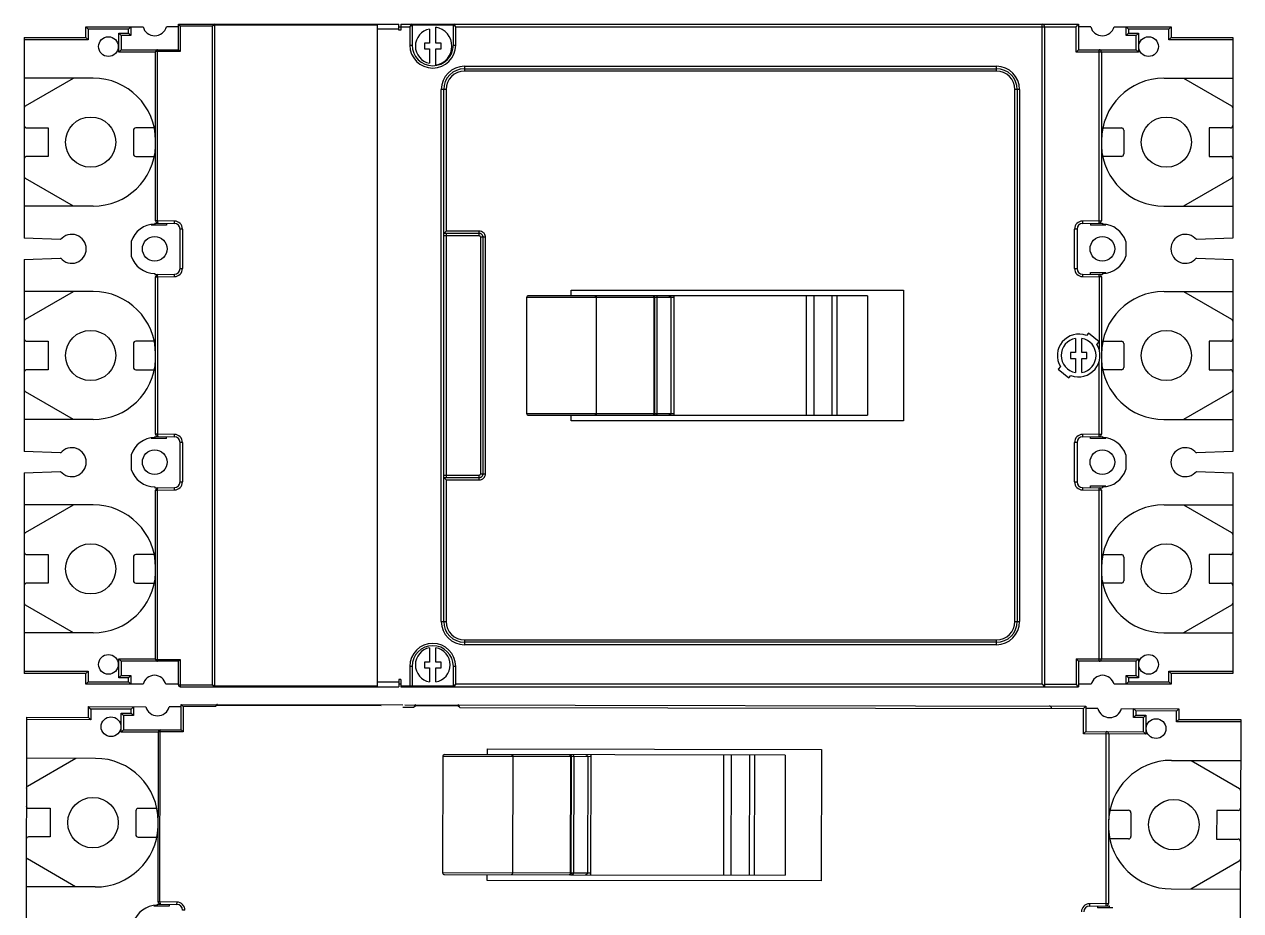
# Model space of a CAD drawing. Extents: x -4780 to 4154, y -1673 to 3208.
# Drawn here: x 3097.7 to 3276.1, y 2037.3 to 2167.3 of the extents above; entities that cross this region are included whole.
import ezdxf

# ---------------------------------------------------------------- set-up
doc = ezdxf.new("R2010")
doc.units = 0
doc.header["$MEASUREMENT"] = 0

msp = doc.modelspace()

# ---------------------------------------------------------------- linework, layer by layer
at = {"color": 7, "linetype": 'Continuous'}
for p, q in [((3106.775, 2165.368), (3106.775, 2166.932)), ((3106.775, 2166.932), (3115.14, 2166.932)), ((3107.123, 2166.584), (3106.775, 2166.932)), ((3113.031, 2166.584), (3113.378, 2166.932)), ((3113.378, 2166.932), (3113.378, 2165.646)), ((3120.329, 2166.932), (3118.567, 2166.932)), ((3120.329, 2163.561), (3120.329, 2167.279)), ((3120.329, 2167.279), (3152.648, 2167.279)), ((3120.329, 2167.279), (3120.607, 2167.001)), ((3120.607, 2167.001), (3120.607, 2163.283)), ((3125.333, 2167.001), (3120.607, 2167.001)), ((3125.333, 2070.459), (3125.333, 2167.001)), ((3125.611, 2167.279), (3125.611, 2070.181)), ((3149.492, 2167.14), (3125.611, 2167.14)), ((3149.492, 2167.266), (3149.492, 2070.223)), ((3152.648, 2166.445), (3152.648, 2167.279)), ((3152.648, 2166.932), (3154.247, 2166.932)), ((3152.926, 2167.279), (3252.318, 2167.279)), ((3152.926, 2167.279), (3152.926, 2166.445)), ((3154.456, 2167.279), (3154.247, 2166.932)), ((3154.595, 2167.14), (3154.247, 2166.932)), ((3154.247, 2166.932), (3154.247, 2164.23)), ((3160.641, 2167.14), (3154.595, 2167.14)), ((3154.595, 2167.14), (3154.595, 2164.23)), ((3158.07, 2164.499), (3158.07, 2166.86)), ((3160.641, 2164.23), (3160.641, 2167.14)), ((3160.989, 2166.932), (3160.78, 2167.279)), ((3160.989, 2166.932), (3251.971, 2166.932)), ((3160.989, 2164.23), (3160.989, 2166.932)), ((3246.967, 2070.528), (3246.967, 2167.279)), ((3247.314, 2166.932), (3247.314, 2070.181)), ((3251.971, 2166.932), (3252.318, 2167.279)), ((3251.971, 2163.213), (3251.971, 2166.932)), ((3252.318, 2167.279), (3252.318, 2163.561)), ((3254.08, 2166.932), (3252.318, 2166.932)), ((3257.508, 2166.932), (3265.872, 2166.932)), ((3259.269, 2166.932), (3259.617, 2166.584)), ((3259.269, 2165.646), (3259.269, 2166.932)), ((3265.524, 2166.584), (3265.872, 2166.932)), ((3265.872, 2166.932), (3265.872, 2165.368)), ((3097.74, 2165.368), (3097.74, 2135.933)), ((3097.74, 2165.368), (3106.775, 2165.368)), ((3107.123, 2165.02), (3097.74, 2165.02)), ((3107.123, 2165.02), (3106.775, 2165.368)), ((3107.123, 2166.584), (3107.123, 2165.02)), ((3113.031, 2166.584), (3107.123, 2166.584)), ((3111.571, 2163.213), (3111.571, 2165.993)), ((3111.571, 2165.993), (3113.031, 2165.993)), ((3111.571, 2165.993), (3111.919, 2165.646)), ((3111.919, 2165.646), (3111.919, 2163.561)), ((3113.378, 2165.646), (3111.919, 2165.646)), ((3113.031, 2165.993), (3113.031, 2166.584)), ((3113.031, 2165.993), (3113.378, 2165.646)), ((3152.648, 2166.584), (3149.492, 2166.584)), ((3152.926, 2166.445), (3152.648, 2166.445)), ((3157.166, 2166.593), (3157.166, 2164.499)), ((3259.617, 2165.993), (3259.269, 2165.646)), ((3260.729, 2165.646), (3259.269, 2165.646)), ((3265.524, 2166.584), (3259.617, 2166.584)), ((3259.617, 2166.584), (3259.617, 2165.993)), ((3259.617, 2165.993), (3261.076, 2165.993)), ((3261.076, 2165.993), (3260.729, 2165.646)), ((3260.729, 2163.561), (3260.729, 2165.646)), ((3261.076, 2165.993), (3261.076, 2163.213)), ((3265.524, 2165.02), (3265.524, 2166.584)), ((3265.524, 2165.02), (3265.872, 2165.368)), ((3274.908, 2165.02), (3265.524, 2165.02)), ((3265.872, 2165.368), (3274.908, 2165.368)), ((3274.908, 2165.368), (3274.908, 2135.933)), ((3111.571, 2163.213), (3111.919, 2163.561)), ((3116.992, 2163.213), (3111.571, 2163.213)), ((3111.919, 2163.561), (3120.329, 2163.561)), ((3116.992, 2138.484), (3116.992, 2163.283)), ((3120.607, 2163.283), (3116.992, 2163.283)), ((3117.27, 2138.485), (3117.27, 2163.561)), ((3120.607, 2163.283), (3120.329, 2163.561)), ((3154.247, 2164.23), (3154.595, 2164.23)), ((3157.166, 2164.499), (3156.402, 2164.499)), ((3156.402, 2164.499), (3156.402, 2163.665)), ((3156.402, 2163.665), (3157.166, 2163.665)), ((3157.166, 2163.665), (3157.166, 2161.571)), ((3158.834, 2164.499), (3158.07, 2164.499)), ((3158.07, 2163.665), (3158.834, 2163.665)), ((3158.07, 2161.303), (3158.07, 2163.665)), ((3158.834, 2163.665), (3158.834, 2164.499)), ((3160.641, 2164.23), (3160.989, 2164.23)), ((3251.971, 2163.213), (3252.318, 2163.561)), ((3261.076, 2163.213), (3251.971, 2163.213)), ((3252.318, 2163.561), (3260.729, 2163.561)), ((3255.307, 2138.484), (3255.307, 2163.561)), ((3255.655, 2163.213), (3255.655, 2138.484)), ((3261.076, 2163.213), (3260.729, 2163.561)), ((3162.278, 2161.122), (3240.256, 2161.122)), ((3162.278, 2161.122), (3162.278, 2160.427)), ((3162.278, 2160.774), (3240.256, 2160.774)), ((3240.256, 2160.427), (3162.278, 2160.427)), ((3240.256, 2160.427), (3240.256, 2161.122)), ((3107.818, 2159.39), (3097.74, 2159.39)), ((3097.913, 2155.32), (3104.963, 2159.39)), ((3264.83, 2159.39), (3274.908, 2159.39)), ((3267.684, 2159.39), (3274.734, 2155.32)), ((3159.57, 2157.719), (3158.875, 2157.719)), ((3158.875, 2079.741), (3158.875, 2157.719)), ((3159.223, 2100.906), (3159.223, 2157.719)), ((3159.57, 2157.719), (3159.57, 2136.967)), ((3243.659, 2157.719), (3242.964, 2157.719)), ((3242.964, 2079.741), (3242.964, 2157.719)), ((3243.311, 2157.719), (3243.311, 2079.741)), ((3243.659, 2157.719), (3243.659, 2079.741)), ((3098.087, 2152.092), (3101.215, 2152.092)), ((3101.215, 2152.092), (3101.215, 2147.922)), ((3113.726, 2151.745), (3113.726, 2148.27)), ((3116.78, 2152.092), (3114.073, 2152.092)), ((3255.867, 2152.092), (3258.574, 2152.092)), ((3258.921, 2151.745), (3258.921, 2148.27)), ((3274.56, 2152.092), (3271.432, 2152.092)), ((3271.432, 2152.092), (3271.432, 2147.922)), ((3101.215, 2147.922), (3098.087, 2147.922)), ((3114.073, 2147.922), (3116.763, 2147.922)), ((3258.574, 2147.922), (3255.884, 2147.922)), ((3271.432, 2147.922), (3274.56, 2147.922)), ((3104.963, 2140.624), (3097.913, 2144.694)), ((3274.734, 2144.694), (3267.684, 2140.624)), ((3107.818, 2140.624), (3097.74, 2140.624)), ((3264.829, 2140.624), (3274.908, 2140.624)), ((3119.758, 2138.442), (3117.27, 2138.485)), ((3119.752, 2138.094), (3119.758, 2138.442)), ((3255.307, 2138.484), (3252.889, 2138.442)), ((3252.889, 2138.442), (3252.895, 2138.094)), ((3255.307, 2138.484), (3255.655, 2138.484)), ((3255.313, 2138.136), (3255.307, 2138.484)), ((3118.591, 2137.844), (3116.355, 2137.844)), ((3116.853, 2138.145), (3116.853, 2137.973)), ((3116.853, 2138.145), (3119.752, 2138.094)), ((3118.591, 2138.114), (3118.591, 2137.844)), ((3120.572, 2131.477), (3120.572, 2137.26)), ((3120.919, 2137.26), (3120.572, 2137.26)), ((3120.919, 2137.26), (3120.919, 2131.477)), ((3159.57, 2136.967), (3159.223, 2136.62)), ((3164.445, 2136.62), (3159.223, 2136.62)), ((3164.446, 2136.967), (3159.57, 2136.967)), ((3159.57, 2136.62), (3159.57, 2100.84)), ((3164.446, 2136.272), (3164.446, 2136.967)), ((3252.075, 2137.26), (3251.728, 2137.26)), ((3251.728, 2131.477), (3251.728, 2137.26)), ((3252.075, 2137.26), (3252.075, 2131.477)), ((3252.895, 2138.094), (3255.794, 2138.145)), ((3254.056, 2138.114), (3254.056, 2137.844)), ((3256.292, 2137.844), (3254.056, 2137.844)), ((3255.794, 2138.145), (3255.794, 2137.973)), ((3103.052, 2135.714), (3097.74, 2135.933)), ((3113.413, 2135.443), (3113.413, 2133.294)), ((3164.446, 2136.272), (3159.223, 2136.272)), ((3164.651, 2101.395), (3164.651, 2136.06)), ((3165.346, 2136.06), (3164.651, 2136.06)), ((3164.998, 2101.396), (3164.998, 2136.062)), ((3165.346, 2101.395), (3165.346, 2136.06)), ((3259.234, 2135.443), (3259.234, 2133.294)), ((3274.908, 2135.933), (3269.596, 2135.714)), ((3097.74, 2132.804), (3103.052, 2133.023)), ((3269.596, 2133.023), (3274.908, 2132.804)), ((3097.74, 2132.804), (3097.74, 2104.655)), ((3120.572, 2131.477), (3120.919, 2131.477)), ((3251.728, 2131.477), (3252.075, 2131.477)), ((3274.908, 2132.804), (3274.908, 2104.655)), ((3116.853, 2130.764), (3116.853, 2130.592)), ((3116.853, 2130.592), (3119.752, 2130.643)), ((3116.992, 2107.207), (3116.992, 2130.253)), ((3117.27, 2130.252), (3119.758, 2130.295)), ((3117.27, 2130.252), (3117.27, 2107.208)), ((3119.758, 2130.295), (3119.752, 2130.643)), ((3252.895, 2130.643), (3252.889, 2130.295)), ((3252.889, 2130.295), (3255.307, 2130.253)), ((3252.895, 2130.643), (3255.794, 2130.592)), ((3254.056, 2130.893), (3256.292, 2130.893)), ((3254.056, 2130.623), (3254.056, 2130.893)), ((3255.307, 2130.253), (3255.313, 2130.601)), ((3255.655, 2130.253), (3255.307, 2130.253)), ((3255.307, 2130.253), (3255.307, 2119.652)), ((3255.655, 2130.253), (3255.655, 2107.207)), ((3255.794, 2130.764), (3255.794, 2130.592)), ((3107.818, 2128.113), (3097.74, 2128.113)), ((3097.913, 2124.043), (3104.963, 2128.113)), ((3177.914, 2128.322), (3226.632, 2128.322)), ((3177.914, 2127.488), (3177.914, 2128.322)), ((3226.632, 2128.322), (3226.632, 2109.138)), ((3264.83, 2128.113), (3274.908, 2128.113)), ((3267.684, 2128.113), (3274.734, 2124.043)), ((3171.383, 2127.21), (3171.383, 2110.25)), ((3190.064, 2127.21), (3171.383, 2127.21)), ((3221.369, 2127.488), (3171.661, 2127.488)), ((3181.636, 2110.25), (3181.636, 2127.21)), ((3189.972, 2127.424), (3189.972, 2127.483)), ((3190.064, 2110.25), (3190.064, 2127.21)), ((3193.038, 2127.21), (3190.158, 2127.21)), ((3190.158, 2110.25), (3190.158, 2127.21)), ((3190.537, 2110.25), (3190.537, 2127.21)), ((3192.547, 2127.21), (3192.547, 2110.25)), ((3193.038, 2110.25), (3193.038, 2127.21)), ((3212.358, 2127.488), (3212.358, 2109.972)), ((3213.52, 2109.972), (3213.52, 2127.488)), ((3216.14, 2127.488), (3216.14, 2109.972)), ((3216.904, 2109.972), (3216.904, 2127.488)), ((3221.369, 2127.488), (3221.369, 2109.972)), ((3098.087, 2120.815), (3101.215, 2120.815)), ((3101.215, 2120.815), (3101.215, 2116.645)), ((3113.726, 2120.468), (3113.726, 2116.992)), ((3116.78, 2120.815), (3114.073, 2120.815)), ((3251.867, 2121.241), (3251.867, 2119.147)), ((3252.77, 2119.147), (3252.77, 2121.241)), ((3253.758, 2122.013), (3253.45, 2121.646)), ((3255.305, 2120.718), (3253.758, 2122.013)), ((3254.994, 2120.35), (3255.305, 2120.718)), ((3255.867, 2120.815), (3258.574, 2120.815)), ((3258.921, 2120.468), (3258.921, 2116.992)), ((3274.56, 2120.815), (3271.432, 2120.815)), ((3271.432, 2120.815), (3271.432, 2116.645)), ((3251.867, 2119.147), (3251.102, 2119.147)), ((3251.102, 2119.147), (3251.102, 2118.313)), ((3253.535, 2119.147), (3252.77, 2119.147)), ((3253.535, 2118.313), (3253.535, 2119.147)), ((3249.643, 2117.11), (3249.335, 2116.742)), ((3251.102, 2118.313), (3251.867, 2118.313)), ((3251.867, 2118.313), (3251.867, 2116.219)), ((3252.77, 2118.313), (3253.535, 2118.313)), ((3252.77, 2116.219), (3252.77, 2118.313)), ((3255.307, 2107.207), (3255.307, 2117.808)), ((3101.215, 2116.645), (3098.087, 2116.645)), ((3114.073, 2116.645), (3116.763, 2116.645)), ((3249.335, 2116.742), (3250.879, 2115.447)), ((3250.879, 2115.447), (3251.187, 2115.814)), ((3258.574, 2116.645), (3255.884, 2116.645)), ((3271.432, 2116.645), (3274.56, 2116.645)), ((3104.963, 2109.347), (3097.913, 2113.417)), ((3274.734, 2113.417), (3267.684, 2109.347)), ((3171.383, 2110.25), (3190.064, 2110.25)), ((3171.661, 2109.972), (3189.972, 2109.972)), ((3177.914, 2109.138), (3177.914, 2109.972)), ((3189.972, 2109.977), (3189.972, 2110.035)), ((3190.057, 2109.972), (3221.369, 2109.972)), ((3190.158, 2110.25), (3193.038, 2110.25)), ((3107.818, 2109.347), (3097.74, 2109.347)), ((3226.632, 2109.138), (3177.914, 2109.138)), ((3264.829, 2109.347), (3274.908, 2109.347)), ((3118.591, 2106.567), (3116.355, 2106.567)), ((3116.853, 2106.868), (3116.853, 2106.696)), ((3116.853, 2106.868), (3119.752, 2106.817)), ((3119.758, 2107.164), (3117.27, 2107.208)), ((3118.591, 2106.567), (3118.591, 2106.837)), ((3119.752, 2106.817), (3119.758, 2107.164)), ((3255.307, 2107.207), (3252.889, 2107.164)), ((3252.889, 2107.164), (3252.895, 2106.817)), ((3252.895, 2106.817), (3255.794, 2106.868)), ((3254.056, 2106.567), (3254.056, 2106.837)), ((3256.292, 2106.567), (3254.056, 2106.567)), ((3255.307, 2107.207), (3255.655, 2107.207)), ((3255.313, 2106.859), (3255.307, 2107.207)), ((3255.794, 2106.868), (3255.794, 2106.696)), ((3103.052, 2104.437), (3097.74, 2104.655)), ((3120.572, 2100.2), (3120.572, 2105.983)), ((3120.919, 2105.983), (3120.572, 2105.983)), ((3120.919, 2105.983), (3120.919, 2100.2)), ((3252.075, 2105.983), (3251.728, 2105.983)), ((3251.728, 2100.2), (3251.728, 2105.983)), ((3252.075, 2105.983), (3252.075, 2100.2)), ((3274.908, 2104.655), (3269.596, 2104.437)), ((3113.413, 2104.166), (3113.413, 2102.017)), ((3259.234, 2104.166), (3259.234, 2102.017)), ((3097.74, 2101.527), (3103.052, 2101.746)), ((3097.74, 2101.527), (3097.74, 2072.092)), ((3159.223, 2101.188), (3164.441, 2101.188)), ((3159.223, 2079.741), (3159.223, 2100.84)), ((3159.223, 2100.84), (3164.442, 2100.84)), ((3159.57, 2100.493), (3159.223, 2100.84)), ((3164.441, 2100.493), (3164.441, 2101.188)), ((3164.651, 2101.395), (3165.346, 2101.395)), ((3269.596, 2101.746), (3274.908, 2101.527)), ((3274.908, 2101.527), (3274.908, 2072.092)), ((3116.853, 2099.487), (3116.853, 2099.315)), ((3116.853, 2099.315), (3119.752, 2099.366)), ((3116.992, 2074.177), (3116.992, 2098.976)), ((3117.27, 2098.975), (3119.758, 2099.018)), ((3117.27, 2073.899), (3117.27, 2098.975)), ((3119.758, 2099.018), (3119.752, 2099.366)), ((3120.572, 2100.2), (3120.919, 2100.2)), ((3159.57, 2100.493), (3159.57, 2079.741)), ((3159.57, 2100.493), (3164.441, 2100.493)), ((3251.728, 2100.2), (3252.075, 2100.2)), ((3252.895, 2099.366), (3252.889, 2099.018)), ((3252.889, 2099.018), (3255.307, 2098.976)), ((3252.895, 2099.366), (3255.794, 2099.315)), ((3254.056, 2099.616), (3256.292, 2099.616)), ((3254.056, 2099.345), (3254.056, 2099.616)), ((3255.307, 2098.976), (3255.313, 2099.324)), ((3255.655, 2098.976), (3255.307, 2098.976)), ((3255.307, 2073.899), (3255.307, 2098.976)), ((3255.655, 2098.976), (3255.655, 2074.247)), ((3255.794, 2099.487), (3255.794, 2099.315)), ((3107.818, 2096.836), (3097.74, 2096.836)), ((3097.913, 2092.766), (3104.963, 2096.836)), ((3264.83, 2096.836), (3274.908, 2096.836)), ((3267.684, 2096.836), (3274.734, 2092.766)), ((3098.087, 2089.538), (3101.215, 2089.538)), ((3101.215, 2089.538), (3101.215, 2085.368)), ((3113.726, 2089.19), (3113.726, 2085.715)), ((3116.78, 2089.538), (3114.073, 2089.538)), ((3255.867, 2089.538), (3258.574, 2089.538)), ((3258.921, 2089.19), (3258.921, 2085.715)), ((3274.56, 2089.538), (3271.432, 2089.538)), ((3271.432, 2089.538), (3271.432, 2085.368)), ((3101.215, 2085.368), (3098.087, 2085.368)), ((3114.073, 2085.368), (3116.763, 2085.368)), ((3258.574, 2085.368), (3255.884, 2085.368)), ((3271.432, 2085.368), (3274.56, 2085.368)), ((3104.963, 2078.07), (3097.913, 2082.14)), ((3274.734, 2082.14), (3267.684, 2078.07)), ((3158.875, 2079.741), (3159.57, 2079.741)), ((3242.964, 2079.741), (3243.659, 2079.741)), ((3107.818, 2078.07), (3097.74, 2078.07)), ((3264.829, 2078.07), (3274.908, 2078.07)), ((3157.166, 2075.889), (3157.166, 2073.795)), ((3158.07, 2073.795), (3158.07, 2075.889)), ((3162.278, 2077.033), (3162.278, 2076.338)), ((3162.278, 2077.033), (3240.256, 2077.033)), ((3240.256, 2076.686), (3162.278, 2076.686)), ((3240.256, 2076.338), (3162.278, 2076.338)), ((3240.256, 2076.338), (3240.256, 2077.033)), ((3111.571, 2071.467), (3111.571, 2074.247)), ((3111.571, 2074.247), (3116.992, 2074.247)), ((3111.571, 2074.247), (3111.919, 2073.899)), ((3116.992, 2074.177), (3120.607, 2074.177)), ((3120.607, 2074.177), (3120.329, 2073.899)), ((3120.607, 2074.177), (3120.607, 2070.181)), ((3251.971, 2074.247), (3252.318, 2073.899)), ((3251.971, 2074.247), (3261.076, 2074.247)), ((3251.971, 2074.247), (3251.971, 2070.528)), ((3261.076, 2074.247), (3260.729, 2073.899)), ((3261.076, 2074.247), (3261.076, 2071.467)), ((3097.74, 2072.44), (3107.123, 2072.44)), ((3107.123, 2072.44), (3106.775, 2072.092)), ((3107.123, 2072.44), (3107.123, 2070.876)), ((3111.919, 2073.899), (3111.919, 2071.814)), ((3120.329, 2073.899), (3111.919, 2073.899)), ((3120.329, 2070.459), (3120.329, 2073.899)), ((3154.247, 2073.162), (3154.247, 2070.181)), ((3154.595, 2073.162), (3154.247, 2073.162)), ((3154.595, 2073.162), (3154.595, 2070.32)), ((3156.402, 2073.795), (3156.402, 2072.961)), ((3157.166, 2073.795), (3156.402, 2073.795)), ((3156.402, 2072.961), (3157.166, 2072.961)), ((3157.166, 2072.961), (3157.166, 2070.867)), ((3158.834, 2073.795), (3158.07, 2073.795)), ((3158.07, 2070.867), (3158.07, 2072.961)), ((3158.07, 2072.961), (3158.834, 2072.961)), ((3158.834, 2072.961), (3158.834, 2073.795)), ((3160.641, 2070.32), (3160.641, 2073.162)), ((3160.989, 2073.162), (3160.641, 2073.162)), ((3160.989, 2070.528), (3160.989, 2073.162)), ((3260.729, 2073.899), (3252.318, 2073.899)), ((3252.318, 2073.899), (3252.318, 2070.181)), ((3260.729, 2071.814), (3260.729, 2073.899)), ((3265.524, 2072.44), (3265.872, 2072.092)), ((3265.524, 2072.44), (3274.908, 2072.44)), ((3265.524, 2070.876), (3265.524, 2072.44)), ((3106.775, 2072.092), (3097.74, 2072.092)), ((3106.775, 2070.528), (3106.775, 2072.092)), ((3107.123, 2070.876), (3106.775, 2070.528)), ((3115.14, 2070.528), (3106.775, 2070.528)), ((3107.123, 2070.876), (3113.031, 2070.876)), ((3111.571, 2071.467), (3111.919, 2071.814)), ((3113.031, 2071.467), (3111.571, 2071.467)), ((3111.919, 2071.814), (3113.378, 2071.814)), ((3113.031, 2071.467), (3113.378, 2071.814)), ((3113.031, 2070.876), (3113.031, 2071.467)), ((3113.031, 2070.876), (3113.378, 2070.528)), ((3113.378, 2071.814), (3113.378, 2070.528)), ((3120.329, 2070.528), (3118.498, 2070.528)), ((3120.329, 2070.459), (3125.333, 2070.459)), ((3149.492, 2070.876), (3152.648, 2070.876)), ((3152.648, 2071.223), (3152.648, 2070.181)), ((3152.926, 2071.223), (3152.648, 2071.223)), ((3152.926, 2070.528), (3152.648, 2070.528)), ((3152.926, 2071.223), (3152.926, 2070.181)), ((3160.641, 2070.32), (3160.989, 2070.528)), ((3160.78, 2070.181), (3160.989, 2070.528)), ((3246.967, 2070.528), (3160.989, 2070.528)), ((3246.967, 2070.528), (3247.314, 2070.181)), ((3247.314, 2070.528), (3251.971, 2070.528)), ((3252.318, 2070.181), (3251.971, 2070.528)), ((3254.149, 2070.528), (3252.318, 2070.528)), ((3265.872, 2070.528), (3257.508, 2070.528)), ((3259.617, 2071.467), (3259.269, 2071.814)), ((3259.269, 2071.814), (3260.729, 2071.814)), ((3259.269, 2070.528), (3259.269, 2071.814)), ((3259.617, 2070.876), (3259.269, 2070.528)), ((3261.076, 2071.467), (3259.617, 2071.467)), ((3259.617, 2071.467), (3259.617, 2070.876)), ((3259.617, 2070.876), (3265.524, 2070.876)), ((3261.076, 2071.467), (3260.729, 2071.814)), ((3265.872, 2070.528), (3265.524, 2070.876)), ((3274.908, 2072.092), (3265.872, 2072.092)), ((3265.872, 2072.092), (3265.872, 2070.528)), ((3120.607, 2070.181), (3152.648, 2070.181)), ((3125.611, 2070.32), (3149.492, 2070.32)), ((3152.926, 2070.32), (3160.641, 2070.32)), ((3152.926, 2070.181), (3252.318, 2070.181)), ((3107.131, 2065.68), (3107.134, 2067.251)), ((3107.134, 2067.251), (3115.539, 2067.236)), ((3107.483, 2066.902), (3107.134, 2067.251)), ((3107.483, 2066.902), (3107.48, 2065.33)), ((3113.419, 2066.891), (3107.483, 2066.902)), ((3113.418, 2066.297), (3113.419, 2066.891)), ((3113.419, 2066.891), (3113.769, 2067.239)), ((3113.769, 2067.239), (3113.767, 2065.947)), ((3120.753, 2067.226), (3118.983, 2067.23)), ((3120.747, 2063.839), (3120.753, 2067.575)), ((3120.753, 2067.575), (3153.228, 2067.515)), ((3120.753, 2067.575), (3121.032, 2067.296)), ((3121.032, 2067.296), (3121.025, 2063.559)), ((3125.781, 2067.287), (3121.032, 2067.296)), ((3150.057, 2067.382), (3126.061, 2067.426)), ((3153.228, 2067.166), (3154.834, 2067.163)), ((3153.508, 2067.515), (3253.377, 2067.33)), ((3155.044, 2067.512), (3154.834, 2067.163)), ((3155.184, 2067.372), (3154.834, 2067.163)), ((3161.26, 2067.361), (3155.184, 2067.372)), ((3161.608, 2067.151), (3161.399, 2067.5)), ((3161.608, 2067.151), (3253.027, 2066.982)), ((3253.02, 2063.245), (3253.027, 2066.982)), ((3253.027, 2066.982), (3253.377, 2067.33)), ((3253.377, 2067.33), (3253.37, 2063.594)), ((3255.146, 2066.978), (3253.376, 2066.981)), ((3258.59, 2066.971), (3266.994, 2066.956)), ((3260.357, 2065.676), (3260.36, 2066.968)), ((3260.36, 2066.968), (3260.708, 2066.618)), ((3266.645, 2066.607), (3266.994, 2066.956)), ((3266.994, 2066.956), (3266.992, 2065.384)), ((3098.052, 2065.697), (3097.998, 2036.121)), ((3098.052, 2065.697), (3107.131, 2065.68)), ((3107.48, 2065.33), (3098.052, 2065.348)), ((3107.48, 2065.33), (3107.131, 2065.68)), ((3111.946, 2063.506), (3111.951, 2066.3)), ((3111.951, 2066.3), (3113.418, 2066.297)), ((3111.951, 2066.3), (3112.3, 2065.95)), ((3112.3, 2065.95), (3112.296, 2063.855)), ((3113.767, 2065.947), (3112.3, 2065.95)), ((3113.418, 2066.297), (3113.767, 2065.947)), ((3260.707, 2066.025), (3260.357, 2065.676)), ((3261.824, 2065.673), (3260.357, 2065.676)), ((3260.708, 2066.618), (3260.707, 2066.025)), ((3260.707, 2066.025), (3262.174, 2066.022)), ((3266.645, 2066.607), (3260.708, 2066.618)), ((3261.82, 2063.578), (3261.824, 2065.673)), ((3262.174, 2066.022), (3261.824, 2065.673)), ((3262.174, 2066.022), (3262.169, 2063.228)), ((3266.642, 2065.036), (3266.645, 2066.607)), ((3266.642, 2065.036), (3266.992, 2065.384)), ((3266.992, 2065.384), (3276.071, 2065.368)), ((3276.071, 2065.368), (3276.016, 2035.791)), ((3111.946, 2063.506), (3112.296, 2063.855)), ((3117.394, 2063.496), (3111.946, 2063.506)), ((3112.296, 2063.855), (3120.747, 2063.839)), ((3117.348, 2038.648), (3117.394, 2063.566)), ((3121.025, 2063.559), (3117.394, 2063.566)), ((3117.627, 2038.649), (3117.674, 2063.845)), ((3121.025, 2063.559), (3120.747, 2063.839)), ((3253.02, 2063.245), (3253.37, 2063.594)), ((3253.37, 2063.594), (3261.82, 2063.578)), ((3256.326, 2038.391), (3256.373, 2063.588)), ((3262.169, 2063.228), (3261.82, 2063.578)), ((3276.07, 2065.018), (3266.642, 2065.036)), ((3262.169, 2063.228), (3253.02, 2063.245)), ((3256.721, 2063.238), (3256.675, 2038.39)), ((3159.084, 2059.955), (3159.052, 2042.915)), ((3177.854, 2059.921), (3159.084, 2059.955)), ((3209.311, 2060.142), (3159.364, 2060.234)), ((3165.646, 2060.223), (3165.648, 2061.061)), ((3165.648, 2061.061), (3214.6, 2060.97)), ((3169.355, 2042.896), (3169.386, 2059.936)), ((3177.763, 2060.137), (3177.763, 2060.196)), ((3177.822, 2042.88), (3177.854, 2059.921)), ((3177.917, 2042.88), (3177.949, 2059.921)), ((3180.843, 2059.915), (3177.949, 2059.921)), ((3178.299, 2042.879), (3178.33, 2059.92)), ((3180.349, 2059.916), (3180.318, 2042.876)), ((3180.811, 2042.875), (3180.843, 2059.915)), ((3200.256, 2060.159), (3200.224, 2042.559)), ((3201.391, 2042.557), (3201.423, 2060.157)), ((3204.056, 2060.152), (3204.024, 2042.552)), ((3204.791, 2042.551), (3204.824, 2060.15)), ((3209.311, 2060.142), (3209.278, 2042.543)), ((3214.6, 2060.97), (3214.564, 2041.695)), ((3108.168, 2059.672), (3098.041, 2059.691)), ((3098.208, 2055.601), (3105.299, 2059.677)), ((3265.933, 2059.38), (3276.059, 2059.362)), ((3268.802, 2059.375), (3275.877, 2055.272)), ((3098.377, 2052.357), (3101.52, 2052.351)), ((3101.52, 2052.351), (3101.512, 2048.161)), ((3114.09, 2051.979), (3114.084, 2048.487)), ((3117.16, 2052.322), (3114.44, 2052.327)), ((3256.914, 2052.064), (3259.634, 2052.059)), ((3259.982, 2051.709), (3259.976, 2048.217)), ((3272.554, 2052.035), (3272.546, 2047.845)), ((3275.697, 2052.029), (3272.554, 2052.035)), ((3101.512, 2048.161), (3098.369, 2048.167)), ((3114.432, 2048.137), (3117.135, 2048.132)), ((3259.626, 2047.869), (3256.923, 2047.874)), ((3272.546, 2047.845), (3275.689, 2047.839)), ((3105.264, 2040.821), (3098.189, 2044.924)), ((3275.858, 2044.595), (3268.767, 2040.519)), ((3159.052, 2042.915), (3177.822, 2042.88)), ((3159.331, 2042.635), (3177.73, 2042.601)), ((3165.612, 2041.785), (3165.614, 2042.623)), ((3177.73, 2042.605), (3177.73, 2042.664)), ((3177.815, 2042.601), (3209.278, 2042.543)), ((3177.917, 2042.88), (3180.811, 2042.875)), ((3108.133, 2040.816), (3098.006, 2040.834)), ((3214.564, 2041.695), (3165.612, 2041.785)), ((3265.898, 2040.524), (3276.025, 2040.505)), ((3120.127, 2038.601), (3117.627, 2038.649)), ((3120.12, 2038.251), (3120.127, 2038.601)), ((3256.326, 2038.391), (3253.896, 2038.353)), ((3253.896, 2038.353), (3253.901, 2038.004)), ((3256.326, 2038.391), (3256.675, 2038.39)), ((3256.332, 2038.042), (3256.326, 2038.391)), ((3118.953, 2038.002), (3116.706, 2038.006)), ((3117.207, 2038.308), (3117.207, 2038.135)), ((3117.207, 2038.308), (3120.12, 2038.251)), ((3118.953, 2038.274), (3118.953, 2038.002)), ((3121.291, 2037.411), (3120.942, 2037.412)), ((3253.901, 2038.004), (3256.814, 2038.05)), ((3255.068, 2038.022), (3255.068, 2037.75)), ((3257.314, 2037.746), (3255.068, 2037.75)), ((3256.814, 2038.05), (3256.814, 2037.877))]:
    msp.add_line(p, q, dxfattribs=at)
for centre, radius in [((3110.077, 2164.012), 1.442), ((3262.57, 2164.012), 1.442), ((3107.47, 2150.007), 3.684), ((3265.177, 2150.007), 3.684), ((3116.853, 2134.369), 1.807), ((3255.794, 2134.369), 1.807), ((3107.47, 2118.73), 3.684), ((3265.177, 2118.73), 3.684), ((3116.853, 2103.091), 1.807), ((3255.794, 2103.091), 1.807), ((3107.47, 2087.453), 3.684), ((3265.177, 2087.453), 3.684), ((3110.077, 2073.447), 1.442), ((3262.57, 2073.447), 1.442), ((3110.446, 2064.312), 1.449), ((3263.672, 2064.029), 1.449), ((3107.801, 2050.244), 3.701), ((3266.265, 2049.951), 3.701)]:
    msp.add_circle(centre, radius, dxfattribs=at)
for centre, radius, start, end in [((3116.853, 2167.383), 1.772, 194.76778, 345.23222), ((3125.611, 2167.001), 0.278, 90, 180.00141), ((3154.456, 2167.14), 0.139, 0, 90), ((3157.618, 2164.082), 2.815, 279.23556, 80.76444), ((3160.78, 2167.14), 0.139, 90, 180), ((3246.967, 2166.932), 0.348, 0, 90), ((3255.794, 2167.383), 1.772, 194.76778, 345.23222), ((3157.618, 2164.082), 2.552, 100.19797, 259.80203), ((3117.27, 2163.283), 0.278, 90, 180), ((3157.618, 2164.23), 3.371, 180, 360), ((3157.618, 2164.23), 3.023, 180, 360), ((3255.307, 2163.213), 0.348, 0, 90), ((3162.278, 2157.719), 3.403, 90, 180), ((3162.278, 2157.719), 3.055, 90, 180), ((3162.278, 2157.719), 2.708, 90, 180), ((3240.256, 2157.719), 3.403, 0, 90), ((3240.256, 2157.719), 3.055, 360, 90), ((3240.256, 2157.719), 2.708, 0, 90), ((3107.818, 2150.216), 9.175, 360, 90), ((3264.829, 2150.216), 9.175, 90, 180), ((3098.087, 2155.019), 0.348, 120, 180), ((3274.56, 2155.019), 0.348, 0, 60), ((3098.087, 2152.44), 0.348, 180, 270), ((3114.073, 2151.745), 0.348, 90, 180), ((3258.574, 2151.745), 0.348, 0, 90), ((3274.56, 2152.44), 0.348, 270, 0), ((3107.818, 2149.808), 9.184, 270, 357.45394), ((3264.829, 2149.808), 9.184, 182.54606, 270), ((3098.087, 2147.574), 0.348, 90, 180), ((3114.073, 2148.27), 0.348, 180, 270), ((3258.574, 2148.27), 0.348, 270, 0), ((3274.56, 2147.574), 0.348, 0, 90), ((3098.087, 2144.995), 0.348, 180, 240), ((3274.56, 2144.995), 0.348, 300, 0), ((3117.34, 2138.484), 0.348, 180, 269), ((3119.738, 2137.26), 1.182, 0, 89), ((3252.909, 2137.26), 1.182, 91, 180), ((3255.307, 2138.484), 0.348, 271, 0), ((3104.69, 2134.369), 2.12, 219.38771, 140.61229), ((3116.853, 2134.369), 3.604, 90, 162.65261), ((3119.738, 2137.26), 0.834, 0, 89), ((3164.449, 2136.1), 0.867, 82.69134, 90.21121), ((3252.909, 2137.26), 0.834, 91, 180), ((3255.794, 2134.369), 3.604, 17.34739, 90), ((3267.957, 2134.369), 2.12, 39.38771, 320.61229), ((3116.853, 2134.369), 3.604, 197.34739, 270), ((3255.794, 2134.369), 3.604, 270, 342.65261), ((3119.738, 2131.477), 0.834, 271, 360), ((3119.738, 2131.477), 1.182, 271, 360), ((3252.909, 2131.477), 1.182, 180, 269), ((3252.909, 2131.477), 0.834, 180, 269), ((3117.34, 2130.253), 0.348, 91, 180), ((3255.307, 2130.253), 0.348, 0, 89), ((3107.818, 2118.938), 9.175, 360, 90), ((3264.829, 2118.938), 9.175, 90, 180), ((3171.661, 2127.21), 0.278, 90, 180), ((3189.802, 2127.239), 0.252, 47.04974, 54.80595), ((3098.087, 2123.742), 0.348, 120, 180), ((3274.56, 2123.742), 0.348, 0, 60), ((3098.087, 2121.163), 0.348, 180, 270), ((3114.073, 2120.468), 0.348, 90, 180), ((3252.318, 2118.73), 3.128, 68.79737, 211.20263), ((3252.318, 2118.73), 2.552, 100.19797, 259.80203), ((3252.318, 2118.73), 2.552, 280.19797, 79.80203), ((3258.574, 2120.468), 0.348, 0, 90), ((3274.56, 2121.163), 0.348, 270, 0), ((3252.318, 2118.73), 3.128, 248.79737, 31.20263), ((3107.818, 2118.53), 9.184, 270, 357.45394), ((3114.073, 2116.992), 0.348, 180, 270), ((3264.829, 2118.53), 9.184, 182.54606, 270), ((3258.574, 2116.992), 0.348, 270, 0), ((3098.087, 2116.297), 0.348, 90, 180), ((3274.56, 2116.297), 0.348, 0, 90), ((3098.087, 2113.718), 0.348, 180, 240), ((3274.56, 2113.718), 0.348, 300, 0), ((3171.661, 2110.25), 0.278, 180, 270), ((3116.853, 2103.091), 3.604, 90, 162.65261), ((3117.34, 2107.207), 0.348, 180, 269), ((3119.738, 2105.983), 0.834, 0, 89), ((3119.738, 2105.983), 1.182, 0, 89), ((3252.909, 2105.983), 1.182, 91, 180), ((3252.909, 2105.983), 0.834, 91, 180), ((3255.307, 2107.207), 0.348, 271, 0), ((3255.794, 2103.091), 3.604, 17.34739, 90), ((3104.69, 2103.091), 2.12, 219.38771, 140.61229), ((3267.957, 2103.091), 2.12, 39.38771, 320.61229), ((3116.853, 2103.091), 3.604, 197.34739, 270), ((3255.794, 2103.091), 3.604, 270, 342.65261), ((3117.34, 2098.976), 0.348, 91, 180), ((3119.738, 2100.2), 0.834, 271, 360), ((3119.738, 2100.2), 1.182, 271, 360), ((3252.909, 2100.2), 1.182, 180, 269), ((3252.909, 2100.2), 0.834, 180, 269), ((3255.307, 2098.976), 0.348, 0, 89), ((3107.818, 2087.661), 9.175, 360, 90), ((3264.829, 2087.661), 9.175, 90, 180), ((3098.087, 2092.465), 0.348, 120, 180), ((3274.56, 2092.465), 0.348, 0, 60), ((3098.087, 2089.885), 0.348, 180, 270), ((3114.073, 2089.19), 0.348, 90, 180), ((3258.574, 2089.19), 0.348, 0, 90), ((3274.56, 2089.885), 0.348, 270, 0), ((3107.818, 2087.253), 9.184, 270, 357.45394), ((3264.829, 2087.253), 9.184, 182.54606, 270), ((3098.087, 2085.02), 0.348, 90, 180), ((3114.073, 2085.715), 0.348, 180, 270), ((3258.574, 2085.715), 0.348, 270, 0), ((3274.56, 2085.02), 0.348, 0, 90), ((3098.087, 2082.44), 0.348, 180, 240), ((3274.56, 2082.44), 0.348, 300, 0), ((3162.278, 2079.741), 3.403, 180, 270), ((3162.278, 2079.741), 3.055, 180, 270), ((3162.278, 2079.741), 2.708, 180, 270), ((3240.256, 2079.741), 3.403, 270, 360), ((3240.256, 2079.741), 3.055, 270, 0), ((3240.256, 2079.741), 2.708, 270, 360), ((3157.618, 2073.162), 3.371, 0, 180), ((3157.618, 2073.162), 3.023, 360, 180), ((3157.618, 2073.378), 2.552, 100.19797, 259.80203), ((3157.618, 2073.378), 2.552, 280.19797, 79.80203), ((3117.27, 2074.177), 0.278, 180, 270), ((3255.307, 2074.247), 0.348, 270, 0), ((3116.853, 2070.076), 1.772, 91.12352, 165.23222), ((3116.784, 2070.076), 1.772, 14.76778, 88.87648), ((3120.607, 2070.459), 0.278, 180.00002, 270), ((3125.611, 2070.459), 0.278, 179.9964, 270), ((3255.863, 2070.076), 1.772, 91.12352, 165.23222), ((3255.794, 2070.076), 1.772, 14.76778, 88.87648), ((3154.456, 2070.32), 0.139, 270, 0), ((3160.78, 2070.32), 0.139, 180, 270), ((3117.262, 2067.687), 1.781, 194.66181, 345.12626), ((3126.061, 2067.286), 0.279, 89.89404, 179.89545), ((3155.044, 2067.372), 0.14, 359.89404, 89.89404), ((3161.399, 2067.361), 0.14, 89.89404, 179.89404), ((3247.998, 2066.991), 0.349, 359.89404, 89.89404), ((3256.869, 2067.428), 1.781, 194.66181, 345.12626), ((3117.673, 2063.565), 0.279, 89.89404, 179.89404), ((3256.372, 2063.239), 0.349, 359.89404, 89.89404), ((3159.363, 2059.955), 0.279, 89.89404, 179.89404), ((3177.592, 2059.951), 0.253, 46.94378, 54.69998), ((3108.151, 2050.453), 9.219, 359.89404, 89.89404), ((3265.916, 2050.162), 9.219, 89.89404, 179.89404), ((3098.382, 2055.298), 0.349, 119.89404, 179.89404), ((3275.702, 2054.97), 0.349, 359.89404, 59.89404), ((3098.378, 2052.706), 0.349, 179.89404, 269.89404), ((3114.439, 2051.978), 0.349, 89.89404, 179.89404), ((3259.633, 2051.71), 0.349, 359.89404, 89.89404), ((3275.697, 2052.378), 0.349, 269.89404, 359.89404), ((3108.15, 2050.043), 9.228, 269.89404, 357.34798), ((3265.915, 2049.752), 9.228, 182.4401, 269.89404), ((3098.369, 2047.818), 0.349, 89.89404, 179.89404), ((3114.433, 2048.486), 0.349, 179.89404, 269.89404), ((3259.627, 2048.218), 0.349, 269.89404, 359.89404), ((3275.688, 2047.49), 0.349, 359.89404, 89.89404), ((3098.364, 2045.226), 0.349, 179.89404, 239.89404), ((3275.684, 2044.898), 0.349, 299.89404, 359.89404), ((3159.331, 2042.914), 0.279, 179.89404, 269.89404), ((3117.697, 2038.648), 0.349, 179.89404, 268.89404), ((3120.104, 2037.414), 1.187, 359.89404, 88.89404), ((3253.914, 2037.166), 1.187, 90.89404, 179.89404), ((3256.326, 2038.391), 0.349, 270.89404, 359.89404), ((3117.2, 2034.513), 3.622, 89.89404, 162.54665), ((3120.104, 2037.414), 0.838, 359.89404, 88.89404), ((3253.914, 2037.166), 0.838, 90.89404, 179.89404)]:
    msp.add_arc(centre, radius, start, end, dxfattribs=at)
for points, knots in [([(3125.481, 2167.124), (3125.459, 2167.118), (3125.399, 2167.099), (3125.333, 2167.045), (3125.333, 2167.001)], [0, 0, 0, 0, 0.3387477, 1, 1, 1, 1]), ([(3125.611, 2167.14), (3125.6, 2167.14), (3125.556, 2167.139), (3125.512, 2167.132), (3125.481, 2167.124)], [0, 0, 0, 0, 0.259248, 1, 1, 1, 1]), ([(3160.661, 2167.128), (3160.656, 2167.131), (3160.649, 2167.134), (3160.644, 2167.139), (3160.641, 2167.14), (3160.641, 2167.14)], [0, 0, 0, 0, 0.7420272, 0.9336705, 1, 1, 1, 1]), ([(3160.989, 2166.932), (3160.925, 2166.972), (3160.814, 2167.035), (3160.706, 2167.102), (3160.661, 2167.128)], [0, 0, 0, 0, 0.5929043, 1, 1, 1, 1]), ([(3117.27, 2138.485), (3117.235, 2138.485), (3117.183, 2138.485), (3117.118, 2138.485), (3117.076, 2138.484), (3117.042, 2138.484), (3117.019, 2138.484), (3117.005, 2138.484), (3116.998, 2138.483), (3116.995, 2138.484), (3116.992, 2138.483), (3116.992, 2138.484)], [0, 0, 0, 0, 0.3821835, 0.5556768, 0.7071962, 0.8315087, 0.9237067, 0.9566914, 0.980577, 0.9951006, 1, 1, 1, 1]), ([(3117.27, 2138.485), (3117.269, 2138.44), (3117.271, 2138.358), (3117.284, 2138.247), (3117.298, 2138.178), (3117.321, 2138.137), (3117.334, 2138.136)], [0, 0, 0, 0, 0.369327, 0.6830643, 0.8977864, 1, 1, 1, 1]), ([(3164.998, 2136.06), (3164.998, 2136.089), (3164.994, 2136.149), (3164.972, 2136.242), (3164.931, 2136.338), (3164.863, 2136.435), (3164.769, 2136.52), (3164.661, 2136.58), (3164.551, 2136.613), (3164.479, 2136.62), (3164.446, 2136.62)], [0, 0, 0, 0, 0.0981255, 0.204703, 0.3240109, 0.459834, 0.6080251, 0.7532501, 0.8828378, 1, 1, 1, 1]), ([(3165.196, 2136.562), (3165.126, 2136.669), (3164.936, 2136.854), (3164.686, 2136.944), (3164.559, 2136.96)], [0, 0, 0, 0, 0.4996547, 1, 1, 1, 1]), ([(3164.998, 2136.061), (3164.998, 2136.062), (3164.998, 2136.135), (3164.97, 2136.283), (3164.887, 2136.406), (3164.835, 2136.458)], [0, 0, 0, 0, 0.004564, 0.501601, 1, 1, 1, 1]), ([(3165.346, 2136.06), (3165.346, 2136.148), (3165.321, 2136.326), (3165.245, 2136.489), (3165.196, 2136.562)], [0, 0, 0, 0, 0.4999915, 1, 1, 1, 1]), ([(3164.446, 2136.272), (3164.498, 2136.272), (3164.609, 2136.225), (3164.651, 2136.114), (3164.651, 2136.06)], [0, 0, 0, 0, 0.4946402, 1, 1, 1, 1]), ([(3116.992, 2130.253), (3116.992, 2130.254), (3116.995, 2130.253), (3116.998, 2130.254), (3117.005, 2130.253), (3117.019, 2130.253), (3117.042, 2130.253), (3117.076, 2130.253), (3117.118, 2130.252), (3117.183, 2130.252), (3117.235, 2130.252), (3117.27, 2130.252)], [0, 0, 0, 0, 0.0048985, 0.0194214, 0.0433062, 0.0762904, 0.1684877, 0.2928, 0.4443198, 0.6178141, 1, 1, 1, 1]), ([(3117.27, 2130.252), (3117.27, 2130.297), (3117.271, 2130.379), (3117.284, 2130.49), (3117.298, 2130.559), (3117.321, 2130.6), (3117.334, 2130.601)], [0, 0, 0, 0, 0.370694, 0.6849281, 0.8977758, 1, 1, 1, 1]), ([(3181.513, 2127.45), (3181.551, 2127.426), (3181.615, 2127.352), (3181.636, 2127.257), (3181.636, 2127.21)], [0, 0, 0, 0, 0.4881798, 1, 1, 1, 1]), ([(3190.064, 2127.21), (3190.064, 2127.23), (3190.056, 2127.308), (3190.017, 2127.384), (3189.974, 2127.423)], [0, 0, 0, 0, 0.2576768, 1, 1, 1, 1]), ([(3190.537, 2127.21), (3190.537, 2127.28), (3190.481, 2127.427), (3190.335, 2127.488), (3190.265, 2127.488)], [0, 0, 0, 0, 0.5037753, 1, 1, 1, 1]), ([(3192.251, 2127.488), (3192.325, 2127.488), (3192.478, 2127.432), (3192.547, 2127.281), (3192.547, 2127.21)], [0, 0, 0, 0, 0.5089497, 1, 1, 1, 1]), ([(3181.636, 2110.25), (3181.636, 2110.18), (3181.598, 2110.071), (3181.488, 2109.988), (3181.421, 2109.972), (3181.389, 2109.972)], [0, 0, 0, 0, 0.5147035, 0.7616423, 1, 1, 1, 1]), ([(3189.878, 2109.981), (3189.913, 2109.991), (3189.981, 2110.031), (3190.025, 2110.096), (3190.04, 2110.132)], [0, 0, 0, 0, 0.487836, 1, 1, 1, 1]), ([(3190.158, 2110.25), (3190.158, 2110.21), (3190.143, 2110.129), (3190.096, 2110.063), (3190.068, 2110.036)], [0, 0, 0, 0, 0.5088324, 1, 1, 1, 1]), ([(3190.537, 2110.25), (3190.537, 2110.18), (3190.481, 2110.033), (3190.335, 2109.972), (3190.265, 2109.972)], [0, 0, 0, 0, 0.5037753, 1, 1, 1, 1]), ([(3192.547, 2110.25), (3192.547, 2110.178), (3192.478, 2110.028), (3192.325, 2109.972), (3192.251, 2109.972)], [0, 0, 0, 0, 0.4910037, 1, 1, 1, 1]), ([(3117.27, 2107.208), (3117.235, 2107.208), (3117.183, 2107.208), (3117.118, 2107.208), (3117.076, 2107.207), (3117.042, 2107.207), (3117.019, 2107.207), (3117.005, 2107.207), (3116.998, 2107.206), (3116.995, 2107.207), (3116.992, 2107.206), (3116.992, 2107.207)], [0, 0, 0, 0, 0.3821857, 0.5556797, 0.7071995, 0.8315119, 0.9237093, 0.9566936, 0.9805786, 0.9951015, 1, 1, 1, 1]), ([(3117.27, 2107.208), (3117.269, 2107.163), (3117.271, 2107.081), (3117.284, 2106.97), (3117.298, 2106.901), (3117.321, 2106.859), (3117.334, 2106.859)], [0, 0, 0, 0, 0.369327, 0.6830643, 0.8977864, 1, 1, 1, 1]), ([(3164.441, 2100.84), (3164.467, 2100.84), (3164.519, 2100.844), (3164.59, 2100.859), (3164.651, 2100.879), (3164.703, 2100.904), (3164.747, 2100.93), (3164.786, 2100.958), (3164.82, 2100.987), (3164.851, 2101.018), (3164.881, 2101.053), (3164.909, 2101.092), (3164.935, 2101.137), (3164.96, 2101.188), (3164.98, 2101.248), (3164.995, 2101.319), (3164.998, 2101.369), (3164.998, 2101.395)], [0, 0, 0, 0, 0.0904437, 0.1731867, 0.2477357, 0.3135477, 0.3718566, 0.4251062, 0.4756489, 0.5256504, 0.5769741, 0.6312669, 0.6900924, 0.7549461, 0.82739, 0.9088426, 1, 1, 1, 1]), ([(3164.651, 2101.395), (3164.651, 2101.342), (3164.606, 2101.231), (3164.494, 2101.188), (3164.441, 2101.188)], [0, 0, 0, 0, 0.4991816, 1, 1, 1, 1]), ([(3164.442, 2100.84), (3164.443, 2100.84), (3164.515, 2100.841), (3164.662, 2100.869), (3164.785, 2100.952), (3164.836, 2101.004)], [0, 0, 0, 0, 0.0036587, 0.5001684, 1, 1, 1, 1]), ([(3164.78, 2100.558), (3164.891, 2100.602), (3165.097, 2100.738), (3165.233, 2100.943), (3165.279, 2101.053)], [0, 0, 0, 0, 0.4999802, 1, 1, 1, 1]), ([(3164.836, 2101.004), (3164.837, 2101.004), (3164.89, 2101.057), (3164.971, 2101.181), (3164.998, 2101.325), (3164.998, 2101.395)], [0, 0, 0, 0, 0.0076228, 0.5142064, 1, 1, 1, 1]), ([(3116.992, 2098.976), (3116.992, 2098.976), (3116.995, 2098.975), (3116.998, 2098.976), (3117.005, 2098.976), (3117.019, 2098.976), (3117.042, 2098.976), (3117.076, 2098.975), (3117.118, 2098.975), (3117.183, 2098.975), (3117.235, 2098.975), (3117.27, 2098.975)], [0, 0, 0, 0, 0.0048994, 0.0194229, 0.0433084, 0.076293, 0.1684909, 0.2928033, 0.4443227, 0.6178162, 1, 1, 1, 1]), ([(3117.27, 2098.975), (3117.27, 2099.02), (3117.271, 2099.102), (3117.284, 2099.213), (3117.298, 2099.281), (3117.321, 2099.323), (3117.334, 2099.324)], [0, 0, 0, 0, 0.370694, 0.6849281, 0.8977758, 1, 1, 1, 1]), ([(3125.416, 2070.359), (3125.393, 2070.371), (3125.354, 2070.395), (3125.333, 2070.44), (3125.333, 2070.459)], [0, 0, 0, 0, 0.5754415, 1, 1, 1, 1]), ([(3125.611, 2070.32), (3125.593, 2070.32), (3125.527, 2070.323), (3125.46, 2070.338), (3125.416, 2070.359)], [0, 0, 0, 0, 0.273712, 1, 1, 1, 1]), ([(3149.486, 2070.215), (3149.485, 2070.216), (3149.481, 2070.222), (3149.489, 2070.223), (3149.492, 2070.223)], [0, 0, 0, 0, 0.3571066, 1, 1, 1, 1]), ([(3149.492, 2070.194), (3149.493, 2070.196), (3149.496, 2070.203), (3149.49, 2070.211), (3149.486, 2070.215)], [0, 0, 0, 0, 0.2011719, 1, 1, 1, 1]), ([(3125.93, 2067.41), (3125.908, 2067.404), (3125.848, 2067.385), (3125.781, 2067.331), (3125.781, 2067.287)], [0, 0, 0, 0, 0.3387477, 1, 1, 1, 1]), ([(3126.061, 2067.426), (3126.05, 2067.426), (3126.006, 2067.425), (3125.962, 2067.418), (3125.93, 2067.41)], [0, 0, 0, 0, 0.259248, 1, 1, 1, 1]), ([(3161.279, 2067.349), (3161.274, 2067.352), (3161.267, 2067.355), (3161.262, 2067.36), (3161.26, 2067.36), (3161.26, 2067.361)], [0, 0, 0, 0, 0.7420272, 0.9336705, 1, 1, 1, 1]), ([(3161.608, 2067.151), (3161.544, 2067.191), (3161.433, 2067.255), (3161.324, 2067.322), (3161.279, 2067.349)], [0, 0, 0, 0, 0.5929043, 1, 1, 1, 1]), ([(3169.262, 2060.179), (3169.301, 2060.154), (3169.365, 2060.079), (3169.387, 2059.984), (3169.386, 2059.936)], [0, 0, 0, 0, 0.4881798, 1, 1, 1, 1]), ([(3177.854, 2059.921), (3177.854, 2059.941), (3177.847, 2060.02), (3177.807, 2060.096), (3177.765, 2060.136)], [0, 0, 0, 0, 0.2576768, 1, 1, 1, 1]), ([(3178.33, 2059.92), (3178.33, 2059.991), (3178.274, 2060.138), (3178.127, 2060.2), (3178.057, 2060.2)], [0, 0, 0, 0, 0.5037753, 1, 1, 1, 1]), ([(3180.052, 2060.196), (3180.127, 2060.196), (3180.281, 2060.14), (3180.349, 2059.988), (3180.349, 2059.916)], [0, 0, 0, 0, 0.5089497, 1, 1, 1, 1]), ([(3169.355, 2042.896), (3169.355, 2042.826), (3169.316, 2042.716), (3169.205, 2042.632), (3169.138, 2042.617), (3169.105, 2042.617)], [0, 0, 0, 0, 0.5147035, 0.7616423, 1, 1, 1, 1]), ([(3177.635, 2042.61), (3177.671, 2042.62), (3177.739, 2042.66), (3177.783, 2042.725), (3177.798, 2042.761)], [0, 0, 0, 0, 0.487836, 1, 1, 1, 1]), ([(3177.917, 2042.88), (3177.917, 2042.839), (3177.902, 2042.759), (3177.854, 2042.692), (3177.826, 2042.664)], [0, 0, 0, 0, 0.5088324, 1, 1, 1, 1]), ([(3178.299, 2042.879), (3178.298, 2042.808), (3178.241, 2042.661), (3178.095, 2042.6), (3178.025, 2042.6)], [0, 0, 0, 0, 0.5037753, 1, 1, 1, 1]), ([(3180.318, 2042.876), (3180.318, 2042.803), (3180.248, 2042.652), (3180.095, 2042.597), (3180.02, 2042.597)], [0, 0, 0, 0, 0.4910037, 1, 1, 1, 1]), ([(3117.627, 2038.649), (3117.592, 2038.649), (3117.54, 2038.649), (3117.474, 2038.649), (3117.432, 2038.649), (3117.398, 2038.648), (3117.374, 2038.648), (3117.361, 2038.648), (3117.354, 2038.648), (3117.351, 2038.649), (3117.348, 2038.648), (3117.348, 2038.648)], [0, 0, 0, 0, 0.3821835, 0.5556768, 0.7071962, 0.8315087, 0.9237067, 0.9566914, 0.980577, 0.9951006, 1, 1, 1, 1]), ([(3117.627, 2038.649), (3117.626, 2038.604), (3117.627, 2038.522), (3117.64, 2038.41), (3117.654, 2038.341), (3117.678, 2038.299), (3117.69, 2038.298)], [0, 0, 0, 0, 0.369327, 0.6830643, 0.8977864, 1, 1, 1, 1])]:
    msp.add_open_spline(points, degree=3, knots=knots, dxfattribs=at)
for points in [[(3181.389, 2127.488), (3181.432, 2127.488), (3181.476, 2127.474), (3181.513, 2127.45)], [(3189.948, 2127.445), (3189.926, 2127.46), (3189.903, 2127.472), (3189.878, 2127.479)], [(3189.972, 2127.483), (3190.008, 2127.473), (3190.041, 2127.45), (3190.068, 2127.424)], [(3190.068, 2127.424), (3190.096, 2127.397), (3190.119, 2127.364), (3190.135, 2127.328)], [(3190.135, 2127.328), (3190.15, 2127.291), (3190.158, 2127.25), (3190.158, 2127.21)], [(3193.038, 2127.21), (3193.038, 2127.304), (3193.019, 2127.4), (3192.982, 2127.488)], [(3190.068, 2110.036), (3190.041, 2110.01), (3190.008, 2109.987), (3189.972, 2109.977)], [(3190.04, 2110.132), (3190.055, 2110.169), (3190.064, 2110.21), (3190.064, 2110.25)], [(3192.982, 2109.972), (3193.019, 2110.059), (3193.038, 2110.156), (3193.038, 2110.25)], [(3165.279, 2101.053), (3165.323, 2101.161), (3165.346, 2101.279), (3165.346, 2101.395)], [(3164.441, 2100.493), (3164.556, 2100.493), (3164.673, 2100.515), (3164.78, 2100.558)], [(3169.138, 2060.216), (3169.181, 2060.216), (3169.226, 2060.202), (3169.262, 2060.179)], [(3177.738, 2060.157), (3177.717, 2060.172), (3177.693, 2060.184), (3177.668, 2060.192)], [(3177.763, 2060.196), (3177.799, 2060.185), (3177.832, 2060.163), (3177.859, 2060.136)], [(3177.859, 2060.136), (3177.887, 2060.109), (3177.91, 2060.076), (3177.926, 2060.039)], [(3177.926, 2060.039), (3177.941, 2060.002), (3177.949, 2059.961), (3177.949, 2059.921)], [(3180.843, 2059.915), (3180.843, 2060.01), (3180.824, 2060.107), (3180.787, 2060.195)], [(3177.826, 2042.664), (3177.799, 2042.638), (3177.766, 2042.616), (3177.73, 2042.605)], [(3177.798, 2042.761), (3177.814, 2042.798), (3177.822, 2042.84), (3177.822, 2042.88)], [(3180.755, 2042.595), (3180.792, 2042.683), (3180.811, 2042.78), (3180.811, 2042.875)]]:
    msp.add_open_spline(points, degree=3, dxfattribs=at)

doc.saveas('drawing.dxf')
